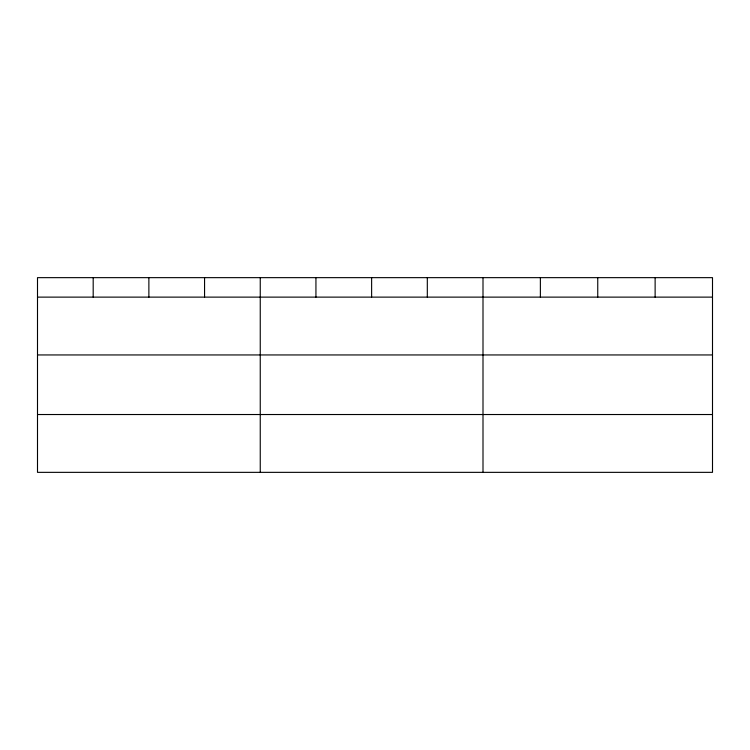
<?xml version="1.0" encoding="UTF-8"?>
<svg xmlns="http://www.w3.org/2000/svg" width="750" height="750" viewBox="0 0 750 750"><rect width="100%" height="100%" fill="white"/><g stroke="black" fill="none" stroke-linecap="round" stroke-linejoin="round"><path stroke-width="1.12" d="M712.5 354.947L712.5 277.65L37.5 277.65L37.5 472.35L712.5 472.35L712.5 354.947L37.5 354.947M37.5 297.122L712.5 297.122M37.5 414.525L712.5 414.525M655.125 277.65L655.125 297.122M597.75 277.65L597.75 297.122M540.375 277.65L540.375 297.122M483 277.65L483 472.35M427.312 277.65L427.312 297.122M371.625 277.65L371.625 297.122M315.938 277.65L315.938 297.122M260.25 277.65L260.25 472.35M204.562 277.65L204.562 297.122M148.875 277.65L148.875 297.122M93.188 277.65L93.188 297.122"/></g></svg>
